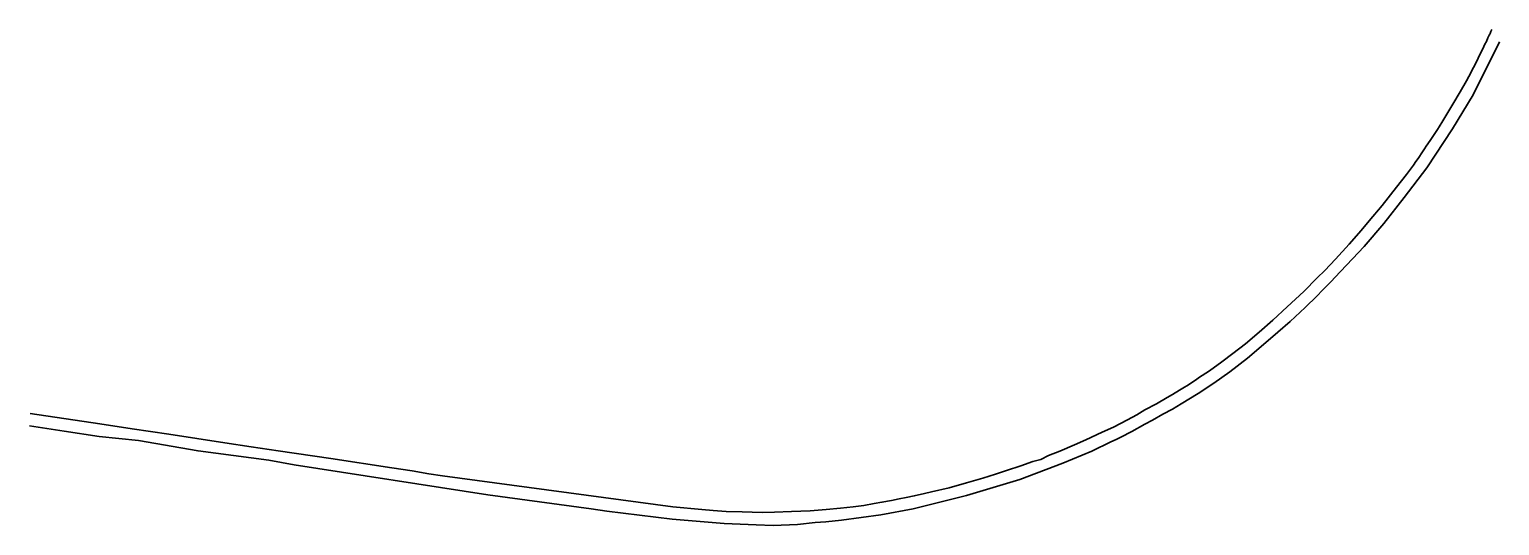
# Model space of a CAD drawing. Header units: metres. Extents: x 11227418 to 11227595, y 4149016 to 4149075.
import ezdxf

# ---------------------------------------------------------------- set-up
doc = ezdxf.new("R2010")
doc.units = ezdxf.units.M
doc.layers.get('0').update_dxf_attribs({"lineweight": 30})

msp = doc.modelspace()

# ---------------------------------------------------------------- linework, layer by layer
for points in [[(11227593.58, 4149075.23, 108.53), (11227593.55, 4149075.15, 108.53), (11227593.52, 4149075.07, 108.52), (11227593.48, 4149074.97, 108.52), (11227593.43, 4149074.85, 108.5), (11227593.38, 4149074.76, 108.49), (11227593.34, 4149074.66, 108.52), (11227593.28, 4149074.54, 108.5), (11227593.24, 4149074.46, 108.47), (11227593.13, 4149074.21, 108.52), (11227592.94, 4149073.79, 108.51), (11227592.77, 4149073.46, 108.48), (11227592.52, 4149072.92, 108.5), (11227592.17, 4149072.22, 108.48), (11227591.75, 4149071.36, 108.52), (11227591.4, 4149070.67, 108.55), (11227590.83, 4149069.59, 108.54), (11227590.56, 4149069.08, 108.54), (11227589.79, 4149067.74, 108.56), (11227588.92, 4149066.24, 108.56), (11227588.19, 4149065.04, 108.56), (11227587.72, 4149064.26, 108.56), (11227587.27, 4149063.54, 108.56), (11227587.07, 4149063.22, 108.54), (11227586.19, 4149061.9, 108.51), (11227585.72, 4149061.2, 108.51), (11227585.5, 4149060.89, 108.5), (11227585.28, 4149060.54, 108.54), (11227584.73, 4149059.73, 108.56), (11227584.46, 4149059.36, 108.56), (11227584.18, 4149058.95, 108.55), (11227583.33, 4149057.8, 108.57), (11227582.14, 4149056.28, 108.5), (11227580.43, 4149054.1, 108.55), (11227578.85, 4149052.24, 108.53), (11227577.89, 4149051.09, 108.56), (11227576.45, 4149049.45, 108.59), (11227574.81, 4149047.66, 108.62), (11227573.53, 4149046.31, 108.6), (11227572.6, 4149045.4, 108.58), (11227571.01, 4149043.78, 108.65), (11227568.99, 4149041.91, 108.61), (11227567.27, 4149040.33, 108.61), (11227565.63, 4149038.87, 108.67), (11227564, 4149037.5, 108.68), (11227562.49, 4149036.31, 108.72), (11227561.14, 4149035.31, 108.73), (11227559.68, 4149034.25, 108.74), (11227558.35, 4149033.39, 108.74), (11227558.11, 4149033.21, 108.74), (11227557.78, 4149032.99, 108.74), (11227557.41, 4149032.74, 108.74), (11227556.95, 4149032.44, 108.73), (11227556.68, 4149032.28, 108.74), (11227556.09, 4149031.92, 108.75), (11227555.24, 4149031.41, 108.74), (11227554.6, 4149031.04, 108.74), (11227553.29, 4149030.27, 108.73), (11227551.9, 4149029.55, 108.7), (11227550.94, 4149028.96, 108.74), (11227549.84, 4149028.38, 108.71), (11227548.16, 4149027.49, 108.74), (11227546.78, 4149026.88, 108.71), (11227544.8, 4149025.95, 108.68), (11227543.44, 4149025.35, 108.63), (11227541.7, 4149024.62, 108.62), (11227540.33, 4149024.1, 108.59), (11227539.42, 4149023.6, 108.74), (11227538.47, 4149023.37, 108.67), (11227537.01, 4149022.86, 108.64), (11227535.3, 4149022.27, 108.63), (11227533.98, 4149021.84, 108.6), (11227532.44, 4149021.37, 108.61), (11227530.5, 4149020.81, 108.6), (11227528.39, 4149020.21, 108.66), (11227526.27, 4149019.7, 108.58), (11227525.45, 4149019.52, 108.55), (11227524.2, 4149019.23, 108.58), (11227523.23, 4149019.02, 108.58), (11227522.41, 4149018.86, 108.59), (11227521.49, 4149018.68, 108.58), (11227520.33, 4149018.47, 108.57), (11227519.4, 4149018.32, 108.57), (11227518.14, 4149018.09, 108.65), (11227516.85, 4149017.92, 108.63), (11227515.34, 4149017.75, 108.65), (11227513.62, 4149017.58, 108.62), (11227511.71, 4149017.44, 108.63), (11227509.48, 4149017.34, 108.54), (11227507.42, 4149017.26, 108.63), (11227505.95, 4149017.25, 108.62), (11227503.55, 4149017.3, 108.55), (11227501.62, 4149017.37, 108.58), (11227500.04, 4149017.47, 108.58), (11227498.67, 4149017.61, 108.52), (11227495.19, 4149017.93, 108.5), (11227467.52, 4149021.65, 108.44), (11227465.89, 4149021.89, 108.45), (11227463.88, 4149022.24, 108.38), (11227461.44, 4149022.59, 108.35), (11227454.11, 4149023.71, 108.37), (11227447.81, 4149024.66, 108.33), (11227444.55, 4149025.14, 108.28), (11227441.38, 4149025.61, 108.39), (11227438.02, 4149026.11, 108.37), (11227434.68, 4149026.66, 108.29), (11227430.25, 4149027.3, 108.26), (11227426.39, 4149027.88, 108.24), (11227418, 4149029.14, 108.25)], [(11227417.91, 4149027.63, 108.34), (11227422.09, 4149027.01, 108.35), (11227426.31, 4149026.37, 108.35), (11227431.02, 4149025.87, 108.21), (11227438.18, 4149024.63, 108.38), (11227446.67, 4149023.54, 108.26), (11227449.72, 4149022.98, 108.33), (11227472.98, 4149019.35, 108.37), (11227485.39, 4149017.67, 108.49), (11227487.28, 4149017.41, 108.51), (11227495.12, 4149016.45, 108.56), (11227501.37, 4149015.93, 108.58), (11227505.23, 4149015.75, 108.5), (11227507.25, 4149015.67, 108.53), (11227510.19, 4149015.78, 108.55), (11227512.32, 4149016.02, 108.66), (11227513.57, 4149016.12, 108.65), (11227515.48, 4149016.31, 108.64), (11227520.21, 4149016.96, 108.53), (11227524.09, 4149017.68, 108.63), (11227530.49, 4149019.26, 108.59), (11227536.89, 4149021.2, 108.69), (11227542.07, 4149023.15, 108.69), (11227545.54, 4149024.62, 108.78), (11227547.84, 4149025.72, 108.79), (11227548.46, 4149026, 108.79), (11227549.02, 4149026.27, 108.79), (11227550.35, 4149026.97, 108.79), (11227551.9, 4149027.83, 108.77), (11227552.81, 4149028.33, 108.78), (11227554.06, 4149029.03, 108.74), (11227555.22, 4149029.66, 108.78), (11227556.26, 4149030.28, 108.72), (11227558.3, 4149031.52, 108.78), (11227560.18, 4149032.78, 108.78), (11227562.1, 4149034.12, 108.76), (11227564.26, 4149035.76, 108.73), (11227566.44, 4149037.63, 108.71), (11227567.89, 4149038.89, 108.68), (11227569.35, 4149040.15, 108.7), (11227571.18, 4149041.85, 108.69), (11227572.61, 4149043.24, 108.69), (11227573.22, 4149043.87, 108.69), (11227574.32, 4149045.01, 108.63), (11227574.72, 4149045.44, 108.68), (11227578.24, 4149049.19, 108.64), (11227580.61, 4149051.94, 108.62), (11227583.08, 4149055.05, 108.62), (11227585.8, 4149058.63, 108.62), (11227588.88, 4149063.31, 108.49), (11227591.33, 4149067.37, 108.58), (11227594.52, 4149073.73, 108.45)]]:
    msp.add_polyline3d(points)

doc.saveas('drawing.dxf')
